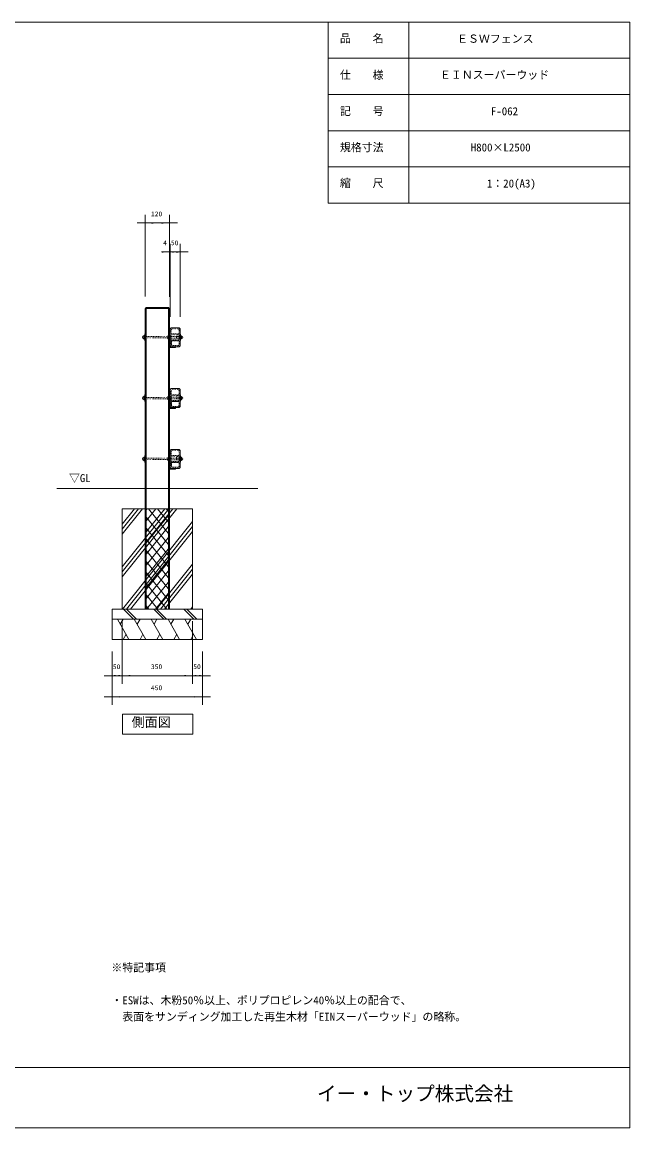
# Model space of a CAD drawing. Units: millimetres, scale not verified. Extents: x -3900 to 3900, y -2750 to 2750.
# Drawn here: x 877 to 3900, y -2750 to 2750 of the extents above; entities that cross this region are included whole.
import ezdxf
from ezdxf.enums import TextEntityAlignment as Align

# ---------------------------------------------------------------- set-up
doc = ezdxf.new("R2010")
doc.units = ezdxf.units.MM
doc.header["$LTSCALE"] = 20
doc.linetypes.add('USER5', pattern=[0.208282, 0.069427, -0.138855])
doc.layers.add('0-1_IMPORTED', color=30, linetype='Continuous', lineweight=18)
doc.styles.add('ＭＳ ゴシック', font='')
doc.styles.get('ＭＳ ゴシック').set_extended_font_data('MS Gothic')

msp = doc.modelspace()

# ---------------------------------------------------------------- linework, layer by layer
at = {"layer": '0-1_IMPORTED'}
for p, q in [((2400, 2750), (2400, 1850)), ((2800, 2750), (2800, 1850)), ((3900, 2570), (2400, 2570)), ((3900, 2390), (2400, 2390)), ((3900, 2210), (2400, 2210)), ((3900, 2030), (2400, 2030)), ((3900, 1850), (2400, 1850)), ((1489.5, 1324.92), (1609.5, 1324.92)), ((1494.5, 1329.92), (1494.5, -170.08)), ((1604.5, 1329.92), (1604.5, -170.08)), ((1483, 1189.57), (1483, 1175.27)), ((1483.71, 1182.42), (1487.29, 1182.42)), ((1602, 1186.16), (1607.5, 1186.16)), ((1602, 1178.68), (1607.5, 1178.68)), ((1613.5, 1172.42), (1609.5, 1176.42)), ((1613.5, 1172.42), (1613.5, 1192.42)), ((1669.29, 1182.42), (1665.71, 1182.42)), ((1670, 1176.41), (1670, 1188.43)), ((1483, 887.07), (1483, 872.77)), ((1602, 883.66), (1607.5, 883.66)), ((1613.5, 869.92), (1613.5, 889.92)), ((1670, 873.91), (1670, 885.93)), ((1483.71, 879.92), (1487.29, 879.92)), ((1602, 876.18), (1607.5, 876.18)), ((1613.5, 869.92), (1609.5, 873.92)), ((1669.29, 879.92), (1665.71, 879.92)), ((1483, 584.57), (1483, 570.27)), ((1483.71, 577.42), (1487.29, 577.42)), ((1602, 581.16), (1607.5, 581.16)), ((1602, 573.68), (1607.5, 573.68)), ((1613.5, 567.42), (1609.5, 571.42)), ((1613.5, 567.42), (1613.5, 587.42)), ((1669.29, 577.42), (1665.71, 577.42)), ((1670, 571.41), (1670, 583.43)), ((2049.5, 429.92), (1049.5, 429.92)), ((1374.5, 15.17), (1626.3, 329.92)), ((1374.5, 39.92), (1606.5, 329.92)), ((1374.5, -9.58), (1646.1, 329.92)), ((1374.5, 202.56), (1476.39, 329.92)), ((1374.5, 227.31), (1456.59, 329.92)), ((1374.5, 252.05), (1436.79, 329.92)), ((1489.5, 318.64), (1498.52, 329.92)), ((1489.5, 263.4), (1542.72, 329.92)), ((1489.5, 208.16), (1586.91, 329.92)), ((1489.5, 152.92), (1609.5, 302.92)), ((1609.5, 144.99), (1489.5, 294.99)), ((1609.5, 200.23), (1505.75, 329.92)), ((1609.5, 255.48), (1549.94, 329.92)), ((1609.5, 310.72), (1594.14, 329.92)), ((1376.21, -170.08), (1724.5, 265.29)), ((1396, -170.08), (1724.5, 240.54)), ((1489.5, 97.67), (1609.5, 247.67)), ((1609.5, 89.75), (1489.5, 239.75)), ((1415.8, -170.08), (1724.5, 215.79)), ((1489.5, 42.43), (1609.5, 192.43)), ((1609.5, 34.51), (1489.5, 184.51)), ((1489.5, -12.81), (1609.5, 137.19)), ((1609.5, -20.74), (1489.5, 129.26)), ((1489.5, -68.05), (1609.5, 81.95)), ((1609.5, -75.98), (1489.5, 74.02)), ((1489.5, -123.3), (1609.5, 26.7)), ((1609.5, -131.22), (1489.5, 18.78)), ((1545.91, -170.08), (1724.5, 53.16)), ((1565.71, -170.08), (1724.5, 28.41)), ((1585.51, -170.08), (1724.5, 3.66)), ((1596.39, -170.08), (1489.5, -36.46)), ((1496.27, -170.08), (1609.5, -28.54)), ((1552.2, -170.08), (1489.5, -91.71)), ((1540.46, -170.08), (1609.5, -83.78)), ((1508, -170.08), (1489.5, -146.95)), ((1584.66, -170.08), (1609.5, -139.03)), ((1715.62, -170.08), (1724.5, -158.97)), ((1381.36, -170.08), (1431.36, -220.08)), ((1395.5, -170.08), (1445.5, -220.08)), ((1531.36, -170.08), (1581.36, -220.08)), ((1545.5, -170.08), (1595.5, -220.08)), ((1681.36, -170.08), (1731.36, -220.08)), ((1695.5, -170.08), (1745.5, -220.08)), ((1408.63, -320.08), (1350.89, -220.08)), ((1365.33, -245.08), (1379.76, -220.08)), ((1492.63, -320.08), (1434.89, -220.08)), ((1449.33, -245.08), (1463.76, -220.08)), ((1576.63, -320.08), (1518.89, -220.08)), ((1533.33, -245.08), (1547.76, -220.08)), ((1660.63, -320.08), (1602.89, -220.08)), ((1617.33, -245.08), (1631.76, -220.08)), ((1744.63, -320.08), (1686.89, -220.08)), ((1701.33, -245.08), (1715.76, -220.08)), ((1394.19, -295.08), (1379.76, -320.08)), ((1478.19, -295.08), (1463.76, -320.08)), ((1562.19, -295.08), (1547.76, -320.08)), ((1646.19, -295.08), (1631.76, -320.08)), ((1730.19, -295.08), (1715.76, -320.08)), ((-3900, -2450), (3900, -2450))]:
    msp.add_line(p, q, dxfattribs=at)
at = {"layer": '0-1_IMPORTED', "color": 1}
for p, q in [((1489.5, 1384.92), (1489.5, 1791)), ((1609.5, 1384.37), (1609.5, 1791)), ((1449.5, 1751), (1489.5, 1751)), ((1489.5, 1751), (1609.5, 1751)), ((1609.5, 1751), (1649.5, 1751)), ((1569.5, 1607), (1609.5, 1607)), ((1573.5, 1607), (1613.5, 1607)), ((1609.5, 1607), (1578.51, 1607)), ((1609.5, 1384.37), (1609.5, 1647)), ((1609.5, 1607), (1613.5, 1607)), ((1613.5, 1284.92), (1613.5, 1647)), ((1613.5, 1284.92), (1613.5, 1647)), ((1613.5, 1607), (1663.5, 1607)), ((1613.5, 1607), (1653.5, 1607)), ((1663.5, 1284.92), (1663.5, 1647)), ((1663.5, 1607), (1703.5, 1607)), ((1374.5, -230.08), (1374.5, -541)), ((1374.5, -230.08), (1374.5, -541)), ((1724.5, -230.08), (1724.5, -541)), ((1724.5, -230.08), (1724.5, -541)), ((1324.5, -380.08), (1324.5, -541)), ((1324.5, -380.08), (1324.5, -646)), ((1774.5, -380.08), (1774.5, -541)), ((1774.5, -380.08), (1774.5, -646)), ((1284.5, -501), (1324.5, -501)), ((1324.5, -501), (1374.5, -501)), ((1334.5, -501), (1374.5, -501)), ((1374.5, -501), (1414.5, -501)), ((1374.5, -501), (1724.5, -501)), ((1684.5, -501), (1724.5, -501)), ((1724.5, -501), (1764.5, -501)), ((1724.5, -501), (1774.5, -501)), ((1774.5, -501), (1814.5, -501)), ((1324.5, -606), (1284.5, -606)), ((1774.5, -606), (1324.5, -606)), ((1814.5, -606), (1774.5, -606))]:
    msp.add_line(p, q, dxfattribs=at)
at = {"layer": '0-1_IMPORTED', "linetype": 'USER5'}
for p, q in [((1645, 1190.42), (1645, 1174.42)), ((1645, 887.92), (1645, 871.92)), ((1645, 585.42), (1645, 569.42))]:
    msp.add_line(p, q, dxfattribs=at)
at = {"layer": '0-1_IMPORTED'}
for points in [[(-3900, 2750), (3900, 2750), (3900, -2750), (-3900, -2750)], [(1494.5, 1329.92), (1604.5, 1329.92), (1609.5, 1324.37), (1609.5, -170.08), (1489.5, -170.08), (1489.5, 1324.37)], [(1609.5, 1210.92), (1609.5, 1130.92), (1639.5, 1130.92), (1639.5, 1134.92), (1613.5, 1134.92), (1613.5, 1210.92)], [(1618.5, 1229.92), (1658.5, 1229.92), (1663.5, 1224.92), (1663.5, 1139.92), (1658.5, 1134.92), (1618.5, 1134.92), (1613.5, 1139.92), (1613.5, 1224.92)], [(1483, 1191.42), (1488, 1191.42), (1488, 1173.42), (1483, 1173.42)], [(1488, 1199.92), (1489.5, 1199.92), (1489.5, 1164.92), (1488, 1164.92)], [(1602, 1188.62), (1602.75, 1189.92), (1607.5, 1189.92), (1607.5, 1174.92), (1602.75, 1174.92), (1602, 1176.22)], [(1607.5, 1172.42), (1609.5, 1172.42), (1609.5, 1192.42), (1607.5, 1192.42)], [(1663.5, 1198.42), (1665, 1198.42), (1665, 1166.42), (1663.5, 1166.42)], [(1665, 1190.42), (1670, 1190.42), (1670, 1174.42), (1665, 1174.42)], [(1483, 888.92), (1488, 888.92), (1488, 870.92), (1483, 870.92)], [(1488, 897.42), (1489.5, 897.42), (1489.5, 862.42), (1488, 862.42)], [(1602, 886.12), (1602.75, 887.42), (1607.5, 887.42), (1607.5, 872.42), (1602.75, 872.42), (1602, 873.72)], [(1607.5, 869.92), (1609.5, 869.92), (1609.5, 889.92), (1607.5, 889.92)], [(1609.5, 908.42), (1609.5, 828.42), (1639.5, 828.42), (1639.5, 832.42), (1613.5, 832.42), (1613.5, 908.42)], [(1618.5, 927.42), (1658.5, 927.42), (1663.5, 922.42), (1663.5, 837.42), (1658.5, 832.42), (1618.5, 832.42), (1613.5, 837.42), (1613.5, 922.42)], [(1663.5, 895.92), (1665, 895.92), (1665, 863.92), (1663.5, 863.92)], [(1665, 887.92), (1670, 887.92), (1670, 871.92), (1665, 871.92)], [(1609.5, 605.92), (1609.5, 525.92), (1639.5, 525.92), (1639.5, 529.92), (1613.5, 529.92), (1613.5, 605.92)], [(1618.5, 624.92), (1658.5, 624.92), (1663.5, 619.92), (1663.5, 534.92), (1658.5, 529.92), (1618.5, 529.92), (1613.5, 534.92), (1613.5, 619.92)], [(1483, 586.42), (1488, 586.42), (1488, 568.42), (1483, 568.42)], [(1488, 594.92), (1489.5, 594.92), (1489.5, 559.92), (1488, 559.92)], [(1602, 583.62), (1602.75, 584.92), (1607.5, 584.92), (1607.5, 569.92), (1602.75, 569.92), (1602, 571.22)], [(1607.5, 567.42), (1609.5, 567.42), (1609.5, 587.42), (1607.5, 587.42)], [(1663.5, 593.42), (1665, 593.42), (1665, 561.42), (1663.5, 561.42)], [(1665, 585.42), (1670, 585.42), (1670, 569.42), (1665, 569.42)], [(1374.5, 329.92), (1724.5, 329.92), (1724.5, -170.08), (1374.5, -170.08)], [(1324.5, -170.08), (1774.5, -170.08), (1774.5, -220.08), (1324.5, -220.08)], [(1324.5, -220.08), (1774.5, -220.08), (1774.5, -320.08), (1324.5, -320.08)], [(1376.86, -692.39), (1726.86, -692.39), (1726.86, -792.39), (1376.86, -792.39)]]:
    msp.add_lwpolyline(points, close=True, dxfattribs=at)
at = {"layer": '0-1_IMPORTED', "linetype": 'USER5'}
for points in [[(1658.5, 1219.92), (1658.5, 1198.92), (1618.5, 1198.92), (1618.5, 1219.92), (1623.5, 1224.92), (1653.5, 1224.92)], [(1489.5, 1185.88), (1608.85, 1185.88), (1608.85, 1178.96), (1489.5, 1178.96)], [(1608.85, 1186.42), (1613.5, 1191.07), (1613.5, 1173.77), (1608.85, 1178.42)], [(1609.5, 1186.42), (1663.5, 1186.42), (1663.5, 1178.42), (1609.5, 1178.42)], [(1658.5, 1194.92), (1658.5, 1169.92), (1618.5, 1169.92), (1618.5, 1194.92)], [(1658.5, 1144.92), (1658.5, 1165.92), (1618.5, 1165.92), (1618.5, 1144.92), (1623.5, 1139.92), (1653.5, 1139.92)], [(1657.5, 1145.34), (1657.5, 1164.92), (1619.5, 1164.92), (1619.5, 1145.34), (1623.91, 1140.92), (1653.09, 1140.92)], [(1658, 1186.42), (1644.5, 1186.42), (1644.5, 1178.42), (1658, 1178.42)], [(1489.5, 883.38), (1608.85, 883.38), (1608.85, 876.46), (1489.5, 876.46)], [(1608.85, 883.92), (1613.5, 888.57), (1613.5, 871.27), (1608.85, 875.92)], [(1609.5, 883.92), (1663.5, 883.92), (1663.5, 875.92), (1609.5, 875.92)], [(1658.5, 917.42), (1658.5, 896.42), (1618.5, 896.42), (1618.5, 917.42), (1623.5, 922.42), (1653.5, 922.42)], [(1658.5, 892.42), (1658.5, 867.42), (1618.5, 867.42), (1618.5, 892.42)], [(1658, 883.92), (1644.5, 883.92), (1644.5, 875.92), (1658, 875.92)], [(1658.5, 842.42), (1658.5, 863.42), (1618.5, 863.42), (1618.5, 842.42), (1623.5, 837.42), (1653.5, 837.42)], [(1657.5, 842.84), (1657.5, 862.42), (1619.5, 862.42), (1619.5, 842.84), (1623.91, 838.42), (1653.09, 838.42)], [(1658.5, 614.92), (1658.5, 593.92), (1618.5, 593.92), (1618.5, 614.92), (1623.5, 619.92), (1653.5, 619.92)], [(1489.5, 580.88), (1608.85, 580.88), (1608.85, 573.96), (1489.5, 573.96)], [(1608.85, 581.42), (1613.5, 586.07), (1613.5, 568.77), (1608.85, 573.42)], [(1609.5, 581.42), (1663.5, 581.42), (1663.5, 573.42), (1609.5, 573.42)], [(1658.5, 589.92), (1658.5, 564.92), (1618.5, 564.92), (1618.5, 589.92)], [(1658.5, 539.92), (1658.5, 560.92), (1618.5, 560.92), (1618.5, 539.92), (1623.5, 534.92), (1653.5, 534.92)], [(1657.5, 540.34), (1657.5, 559.92), (1619.5, 559.92), (1619.5, 540.34), (1623.91, 535.92), (1653.09, 535.92)], [(1658, 581.42), (1644.5, 581.42), (1644.5, 573.42), (1658, 573.42)]]:
    msp.add_lwpolyline(points, close=True, dxfattribs=at)
at = {"layer": '0-1_IMPORTED'}
for points in [[(1613.5, 1192.42), (1609.5, 1188.42), (1609.5, 1176.42)], [(1613.5, 889.92), (1609.5, 885.92), (1609.5, 873.92)], [(1613.5, 587.42), (1609.5, 583.42), (1609.5, 571.42)]]:
    msp.add_lwpolyline(points, dxfattribs=at)
for centre, radius, start, end in [((1483, 1182.42), 7.15, 90, 180), ((1483, 1182.42), 7.15, 180, 270), ((1670, 1182.42), 6.01, 0, 90), ((1670, 1182.42), 6.01, 270, 360), ((1483, 879.92), 7.15, 90, 180), ((1670, 879.92), 6.01, 0, 90), ((1483, 879.92), 7.15, 180, 270), ((1670, 879.92), 6.01, 270, 360), ((1483, 577.42), 7.15, 90, 180), ((1483, 577.42), 7.15, 180, 270), ((1670, 577.42), 6.01, 0, 90), ((1670, 577.42), 6.01, 270, 360)]:
    msp.add_arc(centre, radius, start, end, dxfattribs=at)
at = {"layer": '0-1_IMPORTED', "color": 1}
for points in [[(1489.5, 1751), (1529.5, 1754.5), (1529.5, 1747.5)], [(1609.5, 1751), (1569.5, 1747.5), (1569.5, 1754.5)], [(1613.5, 1607), (1573.5, 1603.5), (1573.5, 1610.5)], [(1609.5, 1607), (1649.5, 1610.5), (1649.5, 1603.5)], [(1613.5, 1607), (1653.5, 1610.5), (1653.5, 1603.5)], [(1663.5, 1607), (1623.5, 1603.5), (1623.5, 1610.5)], [(1324.5, -501), (1364.5, -497.5), (1364.5, -504.5)], [(1374.5, -501), (1334.5, -504.5), (1334.5, -497.5)], [(1374.5, -501), (1414.5, -497.5), (1414.5, -504.5)], [(1724.5, -501), (1684.5, -504.5), (1684.5, -497.5)], [(1724.5, -501), (1764.5, -497.5), (1764.5, -504.5)], [(1774.5, -501), (1734.5, -504.5), (1734.5, -497.5)], [(1324.5, -606), (1364.5, -602.5), (1364.5, -609.5)], [(1774.5, -606), (1734.5, -609.5), (1734.5, -602.5)]]:
    msp.add_solid(points, dxfattribs=at)

# ---------------------------------------------------------------- texts
at = {"layer": '0-1_IMPORTED', "color": 7, "style": 'ＭＳ ゴシック'}
for s, height, p in [('品\u3000\u3000名', 39.81, (2457.74, 2637.38)), ('ＥＳＷフェンス', 39.81, (3040.53, 2635.44)), ('仕\u3000\u3000様', 39.81, (2457.74, 2455.44)), ('ＥＩＮスーパーウッド', 39.81, (2955.51, 2456.04)), ('記\u3000\u3000号', 39.81, (2457.74, 2275.44)), ('F-062', 39.81, (3208.47, 2274.84)), ('規格寸法', 39.81, (2457.74, 2095.44)), ('H800×L2500', 39.81, (3108.44, 2094.84)), ('縮\u3000\u3000尺', 39.81, (2457.74, 1917.38)), ('1：20(A3)', 39.81, (3188.47, 1915.44)), ('120', 23.88, (1517.75, 1776.93)), ('4', 23.88, (1578.51, 1632.93)), ('50', 23.88, (1617.33, 1632.93)), ('▽GL', 39.38, (1110.64, 450.39)), ('50', 23.88, (1328.33, -475.07)), ('350', 23.88, (1517.75, -475.07)), ('50', 23.88, (1728.33, -475.07)), ('450', 23.88, (1517.75, -580.07)), ('側面図', 47.77, (1421.3, -770.01)), ('※特記事項', 39.81, (1321.03, -1984.52)), ('・ESWは、木粉50％以上、ポリプロピレン40％以上の配合で、', 39.81, (1321.03, -2147.41)), ('  表面をサンディング加工した再生木材「EINスーパーウッド」の略称。', 39.81, (1321.03, -2228.85)), ('イー・トップ株式会社', 71.65, (2343.11, -2636.38))]:
    msp.add_text(s, height=height, dxfattribs=at).set_placement(p, align=Align.BOTTOM_LEFT)

doc.saveas('drawing.dxf')
